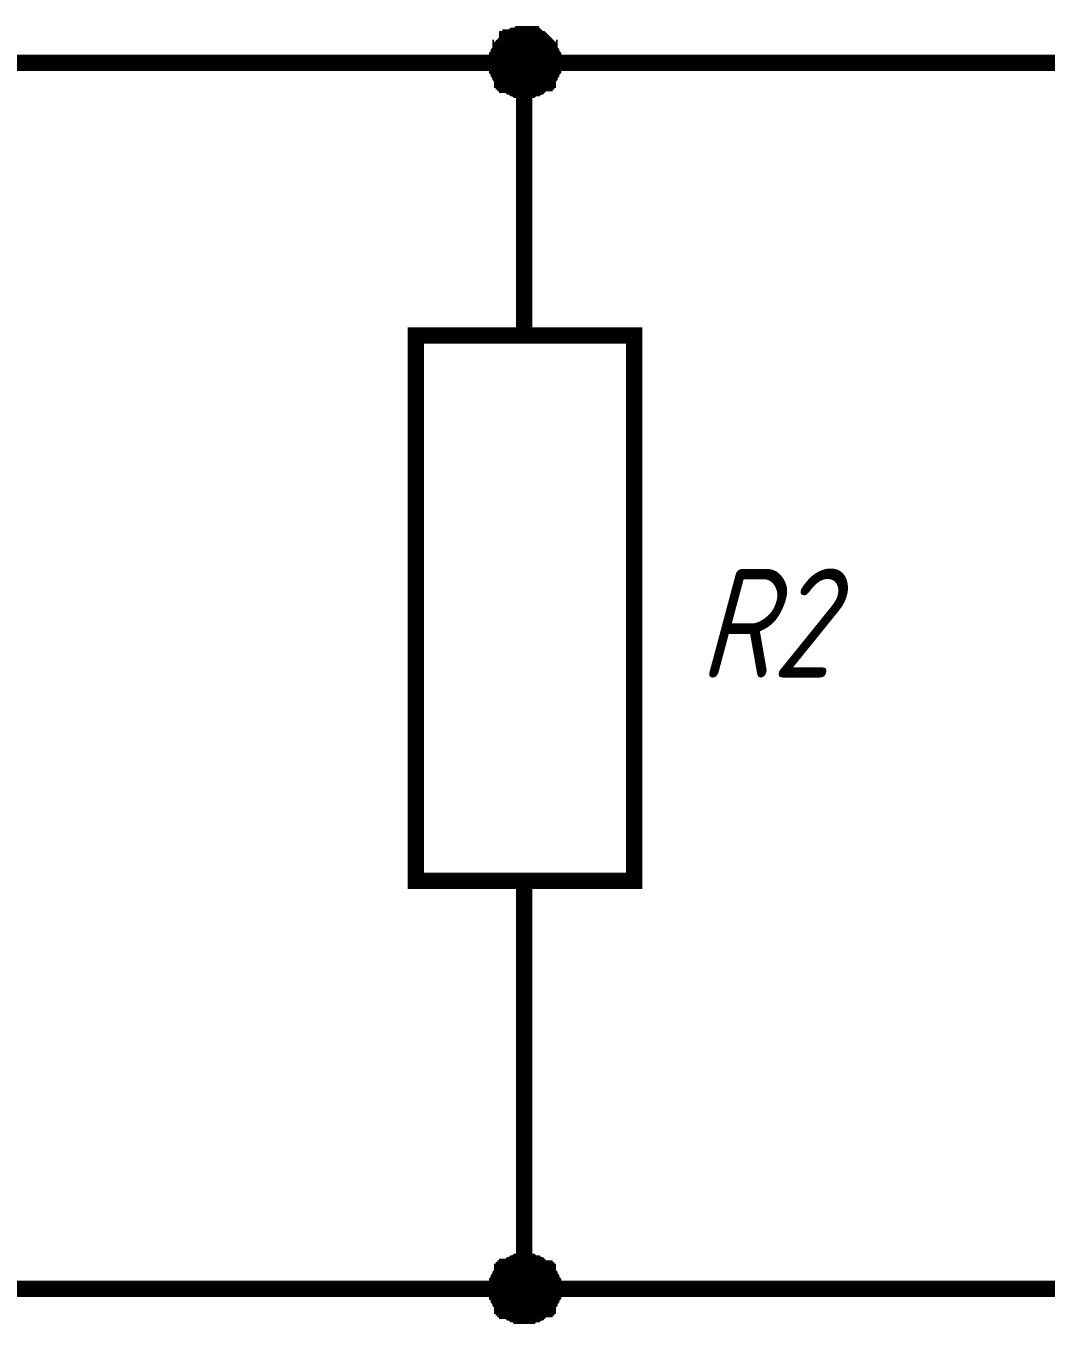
# Model space of a CAD drawing. Extents: x 260 to 1101, y 70 to 664.
# Drawn here: x 484.99 to 503.7, y 128.63 to 152.45 of the extents above; entities that cross this region are included whole.
import ezdxf

# ---------------------------------------------------------------- set-up
doc = ezdxf.new("R2010")
doc.units = 0
doc.header["$MEASUREMENT"] = 0
doc.layers.add('Sheet', color=255, linetype='CONTINUOUS')
doc.styles.add('GOST type A0', font='', dxfattribs={"oblique": 15, "height": 3.5})
doc.styles.get('GOST type A0').set_extended_font_data('GOST type A')

msp = doc.modelspace()

# ---------------------------------------------------------------- linework, layer by layer
at = {"layer": 'Sheet'}
for points, const_width in [([(493.63, 151.773), (493.63, 151.804), (493.63, 151.835), (493.63, 151.835), (493.63, 151.866), (493.63, 151.897), (493.661, 151.928), (493.661, 151.959), (493.661, 151.959), (493.692, 151.99), (493.692, 152.021), (493.692, 152.052), (493.723, 152.052), (493.723, 152.083), (493.754, 152.114), (493.754, 152.114), (493.785, 152.146), (493.785, 152.146), (493.816, 152.177), (493.816, 152.208), (493.847, 152.208), (493.878, 152.208), (493.878, 152.239), (493.91, 152.239), (493.941, 152.27), (493.941, 152.27), (493.972, 152.27), (494.003, 152.27), (494.034, 152.301), (494.065, 152.301), (494.065, 152.301), (494.096, 152.301), (494.127, 152.301)], 0.3), ([(493.63, 151.773), (493.63, 151.804), (493.63, 151.835), (493.63, 151.835), (493.63, 151.866), (493.63, 151.897), (493.661, 151.928), (493.661, 151.959), (493.661, 151.959), (493.692, 151.99), (493.692, 152.021), (493.692, 152.052), (493.723, 152.052), (493.723, 152.083), (493.754, 152.114), (493.754, 152.114), (493.785, 152.146), (493.785, 152.146), (493.816, 152.177), (493.816, 152.208), (493.847, 152.208), (493.878, 152.208), (493.878, 152.239), (493.91, 152.239), (493.941, 152.27), (493.941, 152.27), (493.972, 152.27), (494.003, 152.27), (494.034, 152.301), (494.065, 152.301), (494.065, 152.301), (494.096, 152.301), (494.127, 152.301)], 0.3), ([(493.63, 151.773), (493.63, 151.804), (493.63, 151.835), (493.63, 151.835), (493.63, 151.866), (493.63, 151.897), (493.661, 151.928), (493.661, 151.959), (493.661, 151.959), (493.692, 151.99), (493.692, 152.021), (493.692, 152.052), (493.723, 152.052), (493.723, 152.083), (493.754, 152.114), (493.754, 152.114), (493.785, 152.146), (493.785, 152.146), (493.816, 152.177), (493.816, 152.208), (493.847, 152.208), (493.878, 152.208), (493.878, 152.239), (493.91, 152.239), (493.941, 152.27), (493.941, 152.27), (493.972, 152.27), (494.003, 152.27), (494.034, 152.301), (494.065, 152.301), (494.065, 152.301), (494.096, 152.301), (494.127, 152.301)], 0.3), ([(493.63, 151.773), (493.63, 151.804), (493.63, 151.835), (493.63, 151.835), (493.63, 151.866), (493.63, 151.897), (493.661, 151.928), (493.661, 151.959), (493.661, 151.959), (493.692, 151.99), (493.692, 152.021), (493.692, 152.052), (493.723, 152.052), (493.723, 152.083), (493.754, 152.114), (493.754, 152.114), (493.785, 152.146), (493.785, 152.146), (493.816, 152.177), (493.816, 152.208), (493.847, 152.208), (493.878, 152.208), (493.878, 152.239), (493.91, 152.239), (493.941, 152.27), (493.941, 152.27), (493.972, 152.27), (494.003, 152.27), (494.034, 152.301), (494.065, 152.301), (494.065, 152.301), (494.096, 152.301), (494.127, 152.301)], 0.3), ([(494.127, 152.301), (494.127, 152.301)], 0.3), ([(494.127, 152.301), (494.158, 152.301), (494.189, 152.301), (494.22, 152.301), (494.251, 152.301), (494.251, 152.27), (494.282, 152.27), (494.313, 152.27), (494.344, 152.27), (494.375, 152.239), (494.375, 152.239), (494.406, 152.208), (494.437, 152.208), (494.437, 152.208), (494.469, 152.177), (494.5, 152.146), (494.5, 152.146), (494.531, 152.114), (494.531, 152.114), (494.562, 152.083), (494.562, 152.052), (494.593, 152.052), (494.593, 152.021), (494.593, 151.99), (494.624, 151.959), (494.624, 151.959), (494.624, 151.928), (494.655, 151.897), (494.655, 151.866), (494.655, 151.835), (494.655, 151.835), (494.655, 151.804), (494.655, 151.773)], 0.3), ([(494.127, 152.301), (494.127, 152.301)], 0.3), ([(494.127, 152.301), (494.158, 152.301), (494.189, 152.301), (494.22, 152.301), (494.251, 152.301), (494.251, 152.27), (494.282, 152.27), (494.313, 152.27), (494.344, 152.27), (494.375, 152.239), (494.375, 152.239), (494.406, 152.208), (494.437, 152.208), (494.437, 152.208), (494.469, 152.177), (494.5, 152.146), (494.5, 152.146), (494.531, 152.114), (494.531, 152.114), (494.562, 152.083), (494.562, 152.052), (494.593, 152.052), (494.593, 152.021), (494.593, 151.99), (494.624, 151.959), (494.624, 151.959), (494.624, 151.928), (494.655, 151.897), (494.655, 151.866), (494.655, 151.835), (494.655, 151.835), (494.655, 151.804), (494.655, 151.773)], 0.3), ([(494.127, 152.301), (494.127, 152.301)], 0.3), ([(494.127, 152.301), (494.158, 152.301), (494.189, 152.301), (494.22, 152.301), (494.251, 152.301), (494.251, 152.27), (494.282, 152.27), (494.313, 152.27), (494.344, 152.27), (494.375, 152.239), (494.375, 152.239), (494.406, 152.208), (494.437, 152.208), (494.437, 152.208), (494.469, 152.177), (494.5, 152.146), (494.5, 152.146), (494.531, 152.114), (494.531, 152.114), (494.562, 152.083), (494.562, 152.052), (494.593, 152.052), (494.593, 152.021), (494.593, 151.99), (494.624, 151.959), (494.624, 151.959), (494.624, 151.928), (494.655, 151.897), (494.655, 151.866), (494.655, 151.835), (494.655, 151.835), (494.655, 151.804), (494.655, 151.773)], 0.3), ([(494.127, 152.301), (494.127, 152.301)], 0.3), ([(494.127, 152.301), (494.158, 152.301), (494.189, 152.301), (494.22, 152.301), (494.251, 152.301), (494.251, 152.27), (494.282, 152.27), (494.313, 152.27), (494.344, 152.27), (494.375, 152.239), (494.375, 152.239), (494.406, 152.208), (494.437, 152.208), (494.437, 152.208), (494.469, 152.177), (494.5, 152.146), (494.5, 152.146), (494.531, 152.114), (494.531, 152.114), (494.562, 152.083), (494.562, 152.052), (494.593, 152.052), (494.593, 152.021), (494.593, 151.99), (494.624, 151.959), (494.624, 151.959), (494.624, 151.928), (494.655, 151.897), (494.655, 151.866), (494.655, 151.835), (494.655, 151.835), (494.655, 151.804), (494.655, 151.773)], 0.3), ([(493.63, 151.773), (493.63, 151.804), (493.63, 151.835), (493.63, 151.835), (493.63, 151.866), (493.63, 151.897), (493.661, 151.928), (493.661, 151.959), (493.661, 151.959), (493.692, 151.99), (493.692, 152.021), (493.692, 152.052), (493.723, 152.052), (493.723, 152.083), (493.754, 152.114), (493.754, 152.114), (493.785, 152.146), (493.785, 152.146), (493.816, 152.177), (493.816, 152.208), (493.847, 152.208), (493.878, 152.208), (493.878, 152.239), (493.91, 152.239), (493.941, 152.27), (493.941, 152.27), (493.972, 152.27), (494.003, 152.27), (494.034, 152.301), (494.065, 152.301), (494.065, 152.301), (494.096, 152.301), (494.127, 152.301)], 0.0991), ([(493.63, 151.773), (493.63, 151.804), (493.63, 151.835), (493.63, 151.835), (493.63, 151.866), (493.63, 151.897), (493.661, 151.928), (493.661, 151.959), (493.661, 151.959), (493.692, 151.99), (493.692, 152.021), (493.692, 152.052), (493.723, 152.052), (493.723, 152.083), (493.754, 152.114), (493.754, 152.114), (493.785, 152.146), (493.785, 152.146), (493.816, 152.177), (493.816, 152.208), (493.847, 152.208), (493.878, 152.208), (493.878, 152.239), (493.91, 152.239), (493.941, 152.27), (493.941, 152.27), (493.972, 152.27), (494.003, 152.27), (494.034, 152.301), (494.065, 152.301), (494.065, 152.301), (494.096, 152.301), (494.127, 152.301)], 0.0991), ([(493.63, 151.773), (493.63, 151.804), (493.63, 151.835), (493.63, 151.835), (493.63, 151.866), (493.63, 151.897), (493.661, 151.928), (493.661, 151.959), (493.661, 151.959), (493.692, 151.99), (493.692, 152.021), (493.692, 152.052), (493.723, 152.052), (493.723, 152.083), (493.754, 152.114), (493.754, 152.114), (493.785, 152.146), (493.785, 152.146), (493.816, 152.177), (493.816, 152.208), (493.847, 152.208), (493.878, 152.208), (493.878, 152.239), (493.91, 152.239), (493.941, 152.27), (493.941, 152.27), (493.972, 152.27), (494.003, 152.27), (494.034, 152.301), (494.065, 152.301), (494.065, 152.301), (494.096, 152.301), (494.127, 152.301)], 0.0991), ([(493.63, 151.773), (493.63, 151.804), (493.63, 151.835), (493.63, 151.835), (493.63, 151.866), (493.63, 151.897), (493.661, 151.928), (493.661, 151.959), (493.661, 151.959), (493.692, 151.99), (493.692, 152.021), (493.692, 152.052), (493.723, 152.052), (493.723, 152.083), (493.754, 152.114), (493.754, 152.114), (493.785, 152.146), (493.785, 152.146), (493.816, 152.177), (493.816, 152.208), (493.847, 152.208), (493.878, 152.208), (493.878, 152.239), (493.91, 152.239), (493.941, 152.27), (493.941, 152.27), (493.972, 152.27), (494.003, 152.27), (494.034, 152.301), (494.065, 152.301), (494.065, 152.301), (494.096, 152.301), (494.127, 152.301)], 0.0991), ([(494.127, 152.301), (494.127, 152.301)], 0.0991), ([(494.127, 152.301), (494.158, 152.301), (494.189, 152.301), (494.22, 152.301), (494.251, 152.301), (494.251, 152.27), (494.282, 152.27), (494.313, 152.27), (494.344, 152.27), (494.375, 152.239), (494.375, 152.239), (494.406, 152.208), (494.437, 152.208), (494.437, 152.208), (494.469, 152.177), (494.5, 152.146), (494.5, 152.146), (494.531, 152.114), (494.531, 152.114), (494.562, 152.083), (494.562, 152.052), (494.593, 152.052), (494.593, 152.021), (494.593, 151.99), (494.624, 151.959), (494.624, 151.959), (494.624, 151.928), (494.655, 151.897), (494.655, 151.866), (494.655, 151.835), (494.655, 151.835), (494.655, 151.804), (494.655, 151.773)], 0.0991), ([(494.127, 152.301), (494.127, 152.301)], 0.0991), ([(494.127, 152.301), (494.158, 152.301), (494.189, 152.301), (494.22, 152.301), (494.251, 152.301), (494.251, 152.27), (494.282, 152.27), (494.313, 152.27), (494.344, 152.27), (494.375, 152.239), (494.375, 152.239), (494.406, 152.208), (494.437, 152.208), (494.437, 152.208), (494.469, 152.177), (494.5, 152.146), (494.5, 152.146), (494.531, 152.114), (494.531, 152.114), (494.562, 152.083), (494.562, 152.052), (494.593, 152.052), (494.593, 152.021), (494.593, 151.99), (494.624, 151.959), (494.624, 151.959), (494.624, 151.928), (494.655, 151.897), (494.655, 151.866), (494.655, 151.835), (494.655, 151.835), (494.655, 151.804), (494.655, 151.773)], 0.0991), ([(494.127, 152.301), (494.127, 152.301)], 0.0991), ([(494.127, 152.301), (494.158, 152.301), (494.189, 152.301), (494.22, 152.301), (494.251, 152.301), (494.251, 152.27), (494.282, 152.27), (494.313, 152.27), (494.344, 152.27), (494.375, 152.239), (494.375, 152.239), (494.406, 152.208), (494.437, 152.208), (494.437, 152.208), (494.469, 152.177), (494.5, 152.146), (494.5, 152.146), (494.531, 152.114), (494.531, 152.114), (494.562, 152.083), (494.562, 152.052), (494.593, 152.052), (494.593, 152.021), (494.593, 151.99), (494.624, 151.959), (494.624, 151.959), (494.624, 151.928), (494.655, 151.897), (494.655, 151.866), (494.655, 151.835), (494.655, 151.835), (494.655, 151.804), (494.655, 151.773)], 0.0991), ([(494.127, 152.301), (494.127, 152.301)], 0.0991), ([(494.127, 152.301), (494.158, 152.301), (494.189, 152.301), (494.22, 152.301), (494.251, 152.301), (494.251, 152.27), (494.282, 152.27), (494.313, 152.27), (494.344, 152.27), (494.375, 152.239), (494.375, 152.239), (494.406, 152.208), (494.437, 152.208), (494.437, 152.208), (494.469, 152.177), (494.5, 152.146), (494.5, 152.146), (494.531, 152.114), (494.531, 152.114), (494.562, 152.083), (494.562, 152.052), (494.593, 152.052), (494.593, 152.021), (494.593, 151.99), (494.624, 151.959), (494.624, 151.959), (494.624, 151.928), (494.655, 151.897), (494.655, 151.866), (494.655, 151.835), (494.655, 151.835), (494.655, 151.804), (494.655, 151.773)], 0.0991), ([(469.158, 151.773), (494.127, 151.773), (494.127, 149.287)], 0.3), ([(494.127, 151.276), (494.096, 151.276), (494.065, 151.276), (494.065, 151.276), (494.034, 151.276), (494.003, 151.276), (493.972, 151.307), (493.941, 151.307), (493.941, 151.307), (493.91, 151.338), (493.878, 151.338), (493.878, 151.338), (493.847, 151.369), (493.816, 151.369), (493.816, 151.4), (493.785, 151.4), (493.785, 151.431), (493.754, 151.431), (493.754, 151.462), (493.723, 151.462), (493.723, 151.493), (493.692, 151.524), (493.692, 151.524), (493.692, 151.555), (493.661, 151.586), (493.661, 151.586), (493.661, 151.617), (493.63, 151.648), (493.63, 151.68), (493.63, 151.711), (493.63, 151.711), (493.63, 151.742), (493.63, 151.773)], 0.3), ([(493.63, 151.773), (493.63, 151.773)], 0.3), ([(494.127, 151.276), (494.096, 151.276), (494.065, 151.276), (494.065, 151.276), (494.034, 151.276), (494.003, 151.276), (493.972, 151.307), (493.941, 151.307), (493.941, 151.307), (493.91, 151.338), (493.878, 151.338), (493.878, 151.338), (493.847, 151.369), (493.816, 151.369), (493.816, 151.4), (493.785, 151.4), (493.785, 151.431), (493.754, 151.431), (493.754, 151.462), (493.723, 151.462), (493.723, 151.493), (493.692, 151.524), (493.692, 151.524), (493.692, 151.555), (493.661, 151.586), (493.661, 151.586), (493.661, 151.617), (493.63, 151.648), (493.63, 151.68), (493.63, 151.711), (493.63, 151.711), (493.63, 151.742), (493.63, 151.773)], 0.3), ([(493.63, 151.773), (493.63, 151.773)], 0.3), ([(494.127, 151.276), (494.096, 151.276), (494.065, 151.276), (494.065, 151.276), (494.034, 151.276), (494.003, 151.276), (493.972, 151.307), (493.941, 151.307), (493.941, 151.307), (493.91, 151.338), (493.878, 151.338), (493.878, 151.338), (493.847, 151.369), (493.816, 151.369), (493.816, 151.4), (493.785, 151.4), (493.785, 151.431), (493.754, 151.431), (493.754, 151.462), (493.723, 151.462), (493.723, 151.493), (493.692, 151.524), (493.692, 151.524), (493.692, 151.555), (493.661, 151.586), (493.661, 151.586), (493.661, 151.617), (493.63, 151.648), (493.63, 151.68), (493.63, 151.711), (493.63, 151.711), (493.63, 151.742), (493.63, 151.773)], 0.3), ([(493.63, 151.773), (493.63, 151.773)], 0.3), ([(494.127, 151.276), (494.096, 151.276), (494.065, 151.276), (494.065, 151.276), (494.034, 151.276), (494.003, 151.276), (493.972, 151.307), (493.941, 151.307), (493.941, 151.307), (493.91, 151.338), (493.878, 151.338), (493.878, 151.338), (493.847, 151.369), (493.816, 151.369), (493.816, 151.4), (493.785, 151.4), (493.785, 151.431), (493.754, 151.431), (493.754, 151.462), (493.723, 151.462), (493.723, 151.493), (493.692, 151.524), (493.692, 151.524), (493.692, 151.555), (493.661, 151.586), (493.661, 151.586), (493.661, 151.617), (493.63, 151.648), (493.63, 151.68), (493.63, 151.711), (493.63, 151.711), (493.63, 151.742), (493.63, 151.773)], 0.3), ([(493.63, 151.773), (493.63, 151.773)], 0.3), ([(494.127, 151.276), (494.096, 151.276), (494.065, 151.276), (494.065, 151.276), (494.034, 151.276), (494.003, 151.276), (493.972, 151.307), (493.941, 151.307), (493.941, 151.307), (493.91, 151.338), (493.878, 151.338), (493.878, 151.338), (493.847, 151.369), (493.816, 151.369), (493.816, 151.4), (493.785, 151.4), (493.785, 151.431), (493.754, 151.431), (493.754, 151.462), (493.723, 151.462), (493.723, 151.493), (493.692, 151.524), (493.692, 151.524), (493.692, 151.555), (493.661, 151.586), (493.661, 151.586), (493.661, 151.617), (493.63, 151.648), (493.63, 151.68), (493.63, 151.711), (493.63, 151.711), (493.63, 151.742), (493.63, 151.773)], 0.0991), ([(493.63, 151.773), (493.63, 151.773)], 0.0991), ([(494.127, 151.276), (494.096, 151.276), (494.065, 151.276), (494.065, 151.276), (494.034, 151.276), (494.003, 151.276), (493.972, 151.307), (493.941, 151.307), (493.941, 151.307), (493.91, 151.338), (493.878, 151.338), (493.878, 151.338), (493.847, 151.369), (493.816, 151.369), (493.816, 151.4), (493.785, 151.4), (493.785, 151.431), (493.754, 151.431), (493.754, 151.462), (493.723, 151.462), (493.723, 151.493), (493.692, 151.524), (493.692, 151.524), (493.692, 151.555), (493.661, 151.586), (493.661, 151.586), (493.661, 151.617), (493.63, 151.648), (493.63, 151.68), (493.63, 151.711), (493.63, 151.711), (493.63, 151.742), (493.63, 151.773)], 0.0991), ([(493.63, 151.773), (493.63, 151.773)], 0.0991), ([(494.127, 151.276), (494.096, 151.276), (494.065, 151.276), (494.065, 151.276), (494.034, 151.276), (494.003, 151.276), (493.972, 151.307), (493.941, 151.307), (493.941, 151.307), (493.91, 151.338), (493.878, 151.338), (493.878, 151.338), (493.847, 151.369), (493.816, 151.369), (493.816, 151.4), (493.785, 151.4), (493.785, 151.431), (493.754, 151.431), (493.754, 151.462), (493.723, 151.462), (493.723, 151.493), (493.692, 151.524), (493.692, 151.524), (493.692, 151.555), (493.661, 151.586), (493.661, 151.586), (493.661, 151.617), (493.63, 151.648), (493.63, 151.68), (493.63, 151.711), (493.63, 151.711), (493.63, 151.742), (493.63, 151.773)], 0.0991), ([(493.63, 151.773), (493.63, 151.773)], 0.0991), ([(494.127, 151.276), (494.096, 151.276), (494.065, 151.276), (494.065, 151.276), (494.034, 151.276), (494.003, 151.276), (493.972, 151.307), (493.941, 151.307), (493.941, 151.307), (493.91, 151.338), (493.878, 151.338), (493.878, 151.338), (493.847, 151.369), (493.816, 151.369), (493.816, 151.4), (493.785, 151.4), (493.785, 151.431), (493.754, 151.431), (493.754, 151.462), (493.723, 151.462), (493.723, 151.493), (493.692, 151.524), (493.692, 151.524), (493.692, 151.555), (493.661, 151.586), (493.661, 151.586), (493.661, 151.617), (493.63, 151.648), (493.63, 151.68), (493.63, 151.711), (493.63, 151.711), (493.63, 151.742), (493.63, 151.773)], 0.0991), ([(493.63, 151.773), (493.63, 151.773)], 0.0991), ([(494.655, 151.773), (494.655, 151.742), (494.655, 151.711), (494.655, 151.711), (494.655, 151.68), (494.655, 151.648), (494.624, 151.617), (494.624, 151.586), (494.624, 151.586), (494.593, 151.555), (494.593, 151.524), (494.593, 151.524), (494.562, 151.493), (494.562, 151.462), (494.531, 151.462), (494.531, 151.431), (494.5, 151.431), (494.5, 151.4), (494.469, 151.4), (494.437, 151.369), (494.437, 151.369), (494.406, 151.338), (494.375, 151.338), (494.375, 151.338), (494.344, 151.307), (494.313, 151.307), (494.282, 151.307), (494.251, 151.276), (494.251, 151.276), (494.22, 151.276), (494.189, 151.276), (494.158, 151.276), (494.127, 151.276)], 0.3), ([(494.127, 151.773), (509.127, 151.773), (509.127, 144.286)], 0.3), ([(494.655, 151.773), (494.655, 151.742), (494.655, 151.711), (494.655, 151.711), (494.655, 151.68), (494.655, 151.648), (494.624, 151.617), (494.624, 151.586), (494.624, 151.586), (494.593, 151.555), (494.593, 151.524), (494.593, 151.524), (494.562, 151.493), (494.562, 151.462), (494.531, 151.462), (494.531, 151.431), (494.5, 151.431), (494.5, 151.4), (494.469, 151.4), (494.437, 151.369), (494.437, 151.369), (494.406, 151.338), (494.375, 151.338), (494.375, 151.338), (494.344, 151.307), (494.313, 151.307), (494.282, 151.307), (494.251, 151.276), (494.251, 151.276), (494.22, 151.276), (494.189, 151.276), (494.158, 151.276), (494.127, 151.276)], 0.3), ([(494.655, 151.773), (494.655, 151.742), (494.655, 151.711), (494.655, 151.711), (494.655, 151.68), (494.655, 151.648), (494.624, 151.617), (494.624, 151.586), (494.624, 151.586), (494.593, 151.555), (494.593, 151.524), (494.593, 151.524), (494.562, 151.493), (494.562, 151.462), (494.531, 151.462), (494.531, 151.431), (494.5, 151.431), (494.5, 151.4), (494.469, 151.4), (494.437, 151.369), (494.437, 151.369), (494.406, 151.338), (494.375, 151.338), (494.375, 151.338), (494.344, 151.307), (494.313, 151.307), (494.282, 151.307), (494.251, 151.276), (494.251, 151.276), (494.22, 151.276), (494.189, 151.276), (494.158, 151.276), (494.127, 151.276)], 0.3), ([(494.655, 151.773), (494.655, 151.742), (494.655, 151.711), (494.655, 151.711), (494.655, 151.68), (494.655, 151.648), (494.624, 151.617), (494.624, 151.586), (494.624, 151.586), (494.593, 151.555), (494.593, 151.524), (494.593, 151.524), (494.562, 151.493), (494.562, 151.462), (494.531, 151.462), (494.531, 151.431), (494.5, 151.431), (494.5, 151.4), (494.469, 151.4), (494.437, 151.369), (494.437, 151.369), (494.406, 151.338), (494.375, 151.338), (494.375, 151.338), (494.344, 151.307), (494.313, 151.307), (494.282, 151.307), (494.251, 151.276), (494.251, 151.276), (494.22, 151.276), (494.189, 151.276), (494.158, 151.276), (494.127, 151.276)], 0.3), ([(494.655, 151.773), (494.655, 151.742), (494.655, 151.711), (494.655, 151.711), (494.655, 151.68), (494.655, 151.648), (494.624, 151.617), (494.624, 151.586), (494.624, 151.586), (494.593, 151.555), (494.593, 151.524), (494.593, 151.524), (494.562, 151.493), (494.562, 151.462), (494.531, 151.462), (494.531, 151.431), (494.5, 151.431), (494.5, 151.4), (494.469, 151.4), (494.437, 151.369), (494.437, 151.369), (494.406, 151.338), (494.375, 151.338), (494.375, 151.338), (494.344, 151.307), (494.313, 151.307), (494.282, 151.307), (494.251, 151.276), (494.251, 151.276), (494.22, 151.276), (494.189, 151.276), (494.158, 151.276), (494.127, 151.276)], 0.0991), ([(494.655, 151.773), (494.655, 151.742), (494.655, 151.711), (494.655, 151.711), (494.655, 151.68), (494.655, 151.648), (494.624, 151.617), (494.624, 151.586), (494.624, 151.586), (494.593, 151.555), (494.593, 151.524), (494.593, 151.524), (494.562, 151.493), (494.562, 151.462), (494.531, 151.462), (494.531, 151.431), (494.5, 151.431), (494.5, 151.4), (494.469, 151.4), (494.437, 151.369), (494.437, 151.369), (494.406, 151.338), (494.375, 151.338), (494.375, 151.338), (494.344, 151.307), (494.313, 151.307), (494.282, 151.307), (494.251, 151.276), (494.251, 151.276), (494.22, 151.276), (494.189, 151.276), (494.158, 151.276), (494.127, 151.276)], 0.0991), ([(494.655, 151.773), (494.655, 151.742), (494.655, 151.711), (494.655, 151.711), (494.655, 151.68), (494.655, 151.648), (494.624, 151.617), (494.624, 151.586), (494.624, 151.586), (494.593, 151.555), (494.593, 151.524), (494.593, 151.524), (494.562, 151.493), (494.562, 151.462), (494.531, 151.462), (494.531, 151.431), (494.5, 151.431), (494.5, 151.4), (494.469, 151.4), (494.437, 151.369), (494.437, 151.369), (494.406, 151.338), (494.375, 151.338), (494.375, 151.338), (494.344, 151.307), (494.313, 151.307), (494.282, 151.307), (494.251, 151.276), (494.251, 151.276), (494.22, 151.276), (494.189, 151.276), (494.158, 151.276), (494.127, 151.276)], 0.0991), ([(494.655, 151.773), (494.655, 151.742), (494.655, 151.711), (494.655, 151.711), (494.655, 151.68), (494.655, 151.648), (494.624, 151.617), (494.624, 151.586), (494.624, 151.586), (494.593, 151.555), (494.593, 151.524), (494.593, 151.524), (494.562, 151.493), (494.562, 151.462), (494.531, 151.462), (494.531, 151.431), (494.5, 151.431), (494.5, 151.4), (494.469, 151.4), (494.437, 151.369), (494.437, 151.369), (494.406, 151.338), (494.375, 151.338), (494.375, 151.338), (494.344, 151.307), (494.313, 151.307), (494.282, 151.307), (494.251, 151.276), (494.251, 151.276), (494.22, 151.276), (494.189, 151.276), (494.158, 151.276), (494.127, 151.276)], 0.0991), ([(494.655, 151.773), (494.655, 151.773), (494.655, 151.773), (494.655, 151.773), (494.655, 151.773), (494.655, 151.773), (494.655, 151.773), (494.655, 151.773), (494.655, 151.773), (494.655, 151.773), (494.655, 151.773), (494.655, 151.773), (494.655, 151.773), (494.655, 151.773), (494.655, 151.773), (494.655, 151.773), (494.655, 151.773), (494.655, 151.773), (494.655, 151.773), (494.655, 151.773), (494.655, 151.773), (494.655, 151.773), (494.655, 151.773), (494.655, 151.773), (494.655, 151.773), (494.655, 151.773), (494.655, 151.773), (494.655, 151.773), (494.655, 151.773), (494.655, 151.773), (494.655, 151.773), (494.655, 151.773), (494.655, 151.773)], 0.3), ([(494.655, 151.773), (494.655, 151.773)], 0.3), ([(494.655, 151.773), (494.655, 151.773), (494.655, 151.773), (494.655, 151.773), (494.655, 151.773), (494.655, 151.773), (494.655, 151.773), (494.655, 151.773), (494.655, 151.773), (494.655, 151.773), (494.655, 151.773), (494.655, 151.773), (494.655, 151.773), (494.655, 151.773), (494.655, 151.773), (494.655, 151.773), (494.655, 151.773), (494.655, 151.773), (494.655, 151.773), (494.655, 151.773), (494.655, 151.773), (494.655, 151.773), (494.655, 151.773), (494.655, 151.773), (494.655, 151.773), (494.655, 151.773), (494.655, 151.773), (494.655, 151.773), (494.655, 151.773), (494.655, 151.773), (494.655, 151.773), (494.655, 151.773), (494.655, 151.773)], 0.3), ([(494.655, 151.773), (494.655, 151.773)], 0.3), ([(494.655, 151.773), (494.655, 151.773), (494.655, 151.773), (494.655, 151.773), (494.655, 151.773), (494.655, 151.773), (494.655, 151.773), (494.655, 151.773), (494.655, 151.773), (494.655, 151.773), (494.655, 151.773), (494.655, 151.773), (494.655, 151.773), (494.655, 151.773), (494.655, 151.773), (494.655, 151.773), (494.655, 151.773), (494.655, 151.773), (494.655, 151.773), (494.655, 151.773), (494.655, 151.773), (494.655, 151.773), (494.655, 151.773), (494.655, 151.773), (494.655, 151.773), (494.655, 151.773), (494.655, 151.773), (494.655, 151.773), (494.655, 151.773), (494.655, 151.773), (494.655, 151.773), (494.655, 151.773), (494.655, 151.773)], 0.3), ([(494.655, 151.773), (494.655, 151.773)], 0.3), ([(494.655, 151.773), (494.655, 151.773), (494.655, 151.773), (494.655, 151.773), (494.655, 151.773), (494.655, 151.773), (494.655, 151.773), (494.655, 151.773), (494.655, 151.773), (494.655, 151.773), (494.655, 151.773), (494.655, 151.773), (494.655, 151.773), (494.655, 151.773), (494.655, 151.773), (494.655, 151.773), (494.655, 151.773), (494.655, 151.773), (494.655, 151.773), (494.655, 151.773), (494.655, 151.773), (494.655, 151.773), (494.655, 151.773), (494.655, 151.773), (494.655, 151.773), (494.655, 151.773), (494.655, 151.773), (494.655, 151.773), (494.655, 151.773), (494.655, 151.773), (494.655, 151.773), (494.655, 151.773), (494.655, 151.773)], 0.3), ([(494.655, 151.773), (494.655, 151.773)], 0.3), ([(494.655, 151.773), (494.655, 151.773), (494.655, 151.773), (494.655, 151.773), (494.655, 151.773), (494.655, 151.773), (494.655, 151.773), (494.655, 151.773), (494.655, 151.773), (494.655, 151.773), (494.655, 151.773), (494.655, 151.773), (494.655, 151.773), (494.655, 151.773), (494.655, 151.773), (494.655, 151.773), (494.655, 151.773), (494.655, 151.773), (494.655, 151.773), (494.655, 151.773), (494.655, 151.773), (494.655, 151.773), (494.655, 151.773), (494.655, 151.773), (494.655, 151.773), (494.655, 151.773), (494.655, 151.773), (494.655, 151.773), (494.655, 151.773), (494.655, 151.773), (494.655, 151.773), (494.655, 151.773), (494.655, 151.773)], 0.0991), ([(494.655, 151.773), (494.655, 151.773)], 0.0991), ([(494.655, 151.773), (494.655, 151.773), (494.655, 151.773), (494.655, 151.773), (494.655, 151.773), (494.655, 151.773), (494.655, 151.773), (494.655, 151.773), (494.655, 151.773), (494.655, 151.773), (494.655, 151.773), (494.655, 151.773), (494.655, 151.773), (494.655, 151.773), (494.655, 151.773), (494.655, 151.773), (494.655, 151.773), (494.655, 151.773), (494.655, 151.773), (494.655, 151.773), (494.655, 151.773), (494.655, 151.773), (494.655, 151.773), (494.655, 151.773), (494.655, 151.773), (494.655, 151.773), (494.655, 151.773), (494.655, 151.773), (494.655, 151.773), (494.655, 151.773), (494.655, 151.773), (494.655, 151.773), (494.655, 151.773)], 0.0991), ([(494.655, 151.773), (494.655, 151.773)], 0.0991), ([(494.655, 151.773), (494.655, 151.773), (494.655, 151.773), (494.655, 151.773), (494.655, 151.773), (494.655, 151.773), (494.655, 151.773), (494.655, 151.773), (494.655, 151.773), (494.655, 151.773), (494.655, 151.773), (494.655, 151.773), (494.655, 151.773), (494.655, 151.773), (494.655, 151.773), (494.655, 151.773), (494.655, 151.773), (494.655, 151.773), (494.655, 151.773), (494.655, 151.773), (494.655, 151.773), (494.655, 151.773), (494.655, 151.773), (494.655, 151.773), (494.655, 151.773), (494.655, 151.773), (494.655, 151.773), (494.655, 151.773), (494.655, 151.773), (494.655, 151.773), (494.655, 151.773), (494.655, 151.773), (494.655, 151.773)], 0.0991), ([(494.655, 151.773), (494.655, 151.773)], 0.0991), ([(494.655, 151.773), (494.655, 151.773), (494.655, 151.773), (494.655, 151.773), (494.655, 151.773), (494.655, 151.773), (494.655, 151.773), (494.655, 151.773), (494.655, 151.773), (494.655, 151.773), (494.655, 151.773), (494.655, 151.773), (494.655, 151.773), (494.655, 151.773), (494.655, 151.773), (494.655, 151.773), (494.655, 151.773), (494.655, 151.773), (494.655, 151.773), (494.655, 151.773), (494.655, 151.773), (494.655, 151.773), (494.655, 151.773), (494.655, 151.773), (494.655, 151.773), (494.655, 151.773), (494.655, 151.773), (494.655, 151.773), (494.655, 151.773), (494.655, 151.773), (494.655, 151.773), (494.655, 151.773), (494.655, 151.773)], 0.0991), ([(494.655, 151.773), (494.655, 151.773)], 0.0991), ([(494.127, 146.771), (494.127, 149.287)], 0.3), ([(494.127, 136.767), (494.127, 134.282)], 0.3), ([(494.127, 129.28), (509.127, 129.28), (509.127, 136.767)], 0.3), ([(479.158, 129.28), (494.127, 129.28), (494.127, 134.282)], 0.3), ([(493.63, 129.28), (493.63, 129.311), (493.63, 129.342), (493.63, 129.342), (493.63, 129.373), (493.63, 129.405), (493.661, 129.436), (493.661, 129.467), (493.661, 129.467), (493.692, 129.498), (493.692, 129.529), (493.692, 129.529), (493.723, 129.56), (493.723, 129.591), (493.754, 129.591), (493.754, 129.622), (493.785, 129.622), (493.785, 129.653), (493.816, 129.653), (493.816, 129.684), (493.847, 129.684), (493.878, 129.715), (493.878, 129.715), (493.91, 129.715), (493.941, 129.746), (493.941, 129.746), (493.972, 129.746), (494.003, 129.777), (494.034, 129.777), (494.065, 129.777), (494.065, 129.777), (494.096, 129.777), (494.127, 129.777)], 0.3), ([(493.63, 129.28), (493.63, 129.311), (493.63, 129.342), (493.63, 129.342), (493.63, 129.373), (493.63, 129.405), (493.661, 129.436), (493.661, 129.467), (493.661, 129.467), (493.692, 129.498), (493.692, 129.529), (493.692, 129.529), (493.723, 129.56), (493.723, 129.591), (493.754, 129.591), (493.754, 129.622), (493.785, 129.622), (493.785, 129.653), (493.816, 129.653), (493.816, 129.684), (493.847, 129.684), (493.878, 129.715), (493.878, 129.715), (493.91, 129.715), (493.941, 129.746), (493.941, 129.746), (493.972, 129.746), (494.003, 129.777), (494.034, 129.777), (494.065, 129.777), (494.065, 129.777), (494.096, 129.777), (494.127, 129.777)], 0.3), ([(493.63, 129.28), (493.63, 129.311), (493.63, 129.342), (493.63, 129.342), (493.63, 129.373), (493.63, 129.405), (493.661, 129.436), (493.661, 129.467), (493.661, 129.467), (493.692, 129.498), (493.692, 129.529), (493.692, 129.529), (493.723, 129.56), (493.723, 129.591), (493.754, 129.591), (493.754, 129.622), (493.785, 129.622), (493.785, 129.653), (493.816, 129.653), (493.816, 129.684), (493.847, 129.684), (493.878, 129.715), (493.878, 129.715), (493.91, 129.715), (493.941, 129.746), (493.941, 129.746), (493.972, 129.746), (494.003, 129.777), (494.034, 129.777), (494.065, 129.777), (494.065, 129.777), (494.096, 129.777), (494.127, 129.777)], 0.3), ([(493.63, 129.28), (493.63, 129.311), (493.63, 129.342), (493.63, 129.342), (493.63, 129.373), (493.63, 129.405), (493.661, 129.436), (493.661, 129.467), (493.661, 129.467), (493.692, 129.498), (493.692, 129.529), (493.692, 129.529), (493.723, 129.56), (493.723, 129.591), (493.754, 129.591), (493.754, 129.622), (493.785, 129.622), (493.785, 129.653), (493.816, 129.653), (493.816, 129.684), (493.847, 129.684), (493.878, 129.715), (493.878, 129.715), (493.91, 129.715), (493.941, 129.746), (493.941, 129.746), (493.972, 129.746), (494.003, 129.777), (494.034, 129.777), (494.065, 129.777), (494.065, 129.777), (494.096, 129.777), (494.127, 129.777)], 0.3), ([(493.63, 129.28), (493.63, 129.311), (493.63, 129.342), (493.63, 129.342), (493.63, 129.373), (493.63, 129.405), (493.661, 129.436), (493.661, 129.467), (493.661, 129.467), (493.692, 129.498), (493.692, 129.529), (493.692, 129.529), (493.723, 129.56), (493.723, 129.591), (493.754, 129.591), (493.754, 129.622), (493.785, 129.622), (493.785, 129.653), (493.816, 129.653), (493.816, 129.684), (493.847, 129.684), (493.878, 129.715), (493.878, 129.715), (493.91, 129.715), (493.941, 129.746), (493.941, 129.746), (493.972, 129.746), (494.003, 129.777), (494.034, 129.777), (494.065, 129.777), (494.065, 129.777), (494.096, 129.777), (494.127, 129.777)], 0.0991), ([(493.63, 129.28), (493.63, 129.311), (493.63, 129.342), (493.63, 129.342), (493.63, 129.373), (493.63, 129.405), (493.661, 129.436), (493.661, 129.467), (493.661, 129.467), (493.692, 129.498), (493.692, 129.529), (493.692, 129.529), (493.723, 129.56), (493.723, 129.591), (493.754, 129.591), (493.754, 129.622), (493.785, 129.622), (493.785, 129.653), (493.816, 129.653), (493.816, 129.684), (493.847, 129.684), (493.878, 129.715), (493.878, 129.715), (493.91, 129.715), (493.941, 129.746), (493.941, 129.746), (493.972, 129.746), (494.003, 129.777), (494.034, 129.777), (494.065, 129.777), (494.065, 129.777), (494.096, 129.777), (494.127, 129.777)], 0.0991), ([(493.63, 129.28), (493.63, 129.311), (493.63, 129.342), (493.63, 129.342), (493.63, 129.373), (493.63, 129.405), (493.661, 129.436), (493.661, 129.467), (493.661, 129.467), (493.692, 129.498), (493.692, 129.529), (493.692, 129.529), (493.723, 129.56), (493.723, 129.591), (493.754, 129.591), (493.754, 129.622), (493.785, 129.622), (493.785, 129.653), (493.816, 129.653), (493.816, 129.684), (493.847, 129.684), (493.878, 129.715), (493.878, 129.715), (493.91, 129.715), (493.941, 129.746), (493.941, 129.746), (493.972, 129.746), (494.003, 129.777), (494.034, 129.777), (494.065, 129.777), (494.065, 129.777), (494.096, 129.777), (494.127, 129.777)], 0.0991), ([(493.63, 129.28), (493.63, 129.311), (493.63, 129.342), (493.63, 129.342), (493.63, 129.373), (493.63, 129.405), (493.661, 129.436), (493.661, 129.467), (493.661, 129.467), (493.692, 129.498), (493.692, 129.529), (493.692, 129.529), (493.723, 129.56), (493.723, 129.591), (493.754, 129.591), (493.754, 129.622), (493.785, 129.622), (493.785, 129.653), (493.816, 129.653), (493.816, 129.684), (493.847, 129.684), (493.878, 129.715), (493.878, 129.715), (493.91, 129.715), (493.941, 129.746), (493.941, 129.746), (493.972, 129.746), (494.003, 129.777), (494.034, 129.777), (494.065, 129.777), (494.065, 129.777), (494.096, 129.777), (494.127, 129.777)], 0.0991), ([(494.127, 129.777), (494.127, 129.777)], 0.3), ([(494.127, 129.777), (494.158, 129.777), (494.189, 129.777), (494.22, 129.777), (494.251, 129.777), (494.251, 129.777), (494.282, 129.746), (494.313, 129.746), (494.344, 129.746), (494.375, 129.715), (494.375, 129.715), (494.406, 129.715), (494.437, 129.684), (494.437, 129.684), (494.469, 129.653), (494.5, 129.653), (494.5, 129.622), (494.531, 129.622), (494.531, 129.591), (494.562, 129.591), (494.562, 129.56), (494.593, 129.529), (494.593, 129.529), (494.593, 129.498), (494.624, 129.467), (494.624, 129.467), (494.624, 129.436), (494.655, 129.405), (494.655, 129.373), (494.655, 129.342), (494.655, 129.342), (494.655, 129.311), (494.655, 129.28)], 0.3), ([(494.127, 129.777), (494.127, 129.777)], 0.3), ([(494.127, 129.777), (494.158, 129.777), (494.189, 129.777), (494.22, 129.777), (494.251, 129.777), (494.251, 129.777), (494.282, 129.746), (494.313, 129.746), (494.344, 129.746), (494.375, 129.715), (494.375, 129.715), (494.406, 129.715), (494.437, 129.684), (494.437, 129.684), (494.469, 129.653), (494.5, 129.653), (494.5, 129.622), (494.531, 129.622), (494.531, 129.591), (494.562, 129.591), (494.562, 129.56), (494.593, 129.529), (494.593, 129.529), (494.593, 129.498), (494.624, 129.467), (494.624, 129.467), (494.624, 129.436), (494.655, 129.405), (494.655, 129.373), (494.655, 129.342), (494.655, 129.342), (494.655, 129.311), (494.655, 129.28)], 0.3), ([(494.127, 129.777), (494.127, 129.777)], 0.3), ([(494.127, 129.777), (494.158, 129.777), (494.189, 129.777), (494.22, 129.777), (494.251, 129.777), (494.251, 129.777), (494.282, 129.746), (494.313, 129.746), (494.344, 129.746), (494.375, 129.715), (494.375, 129.715), (494.406, 129.715), (494.437, 129.684), (494.437, 129.684), (494.469, 129.653), (494.5, 129.653), (494.5, 129.622), (494.531, 129.622), (494.531, 129.591), (494.562, 129.591), (494.562, 129.56), (494.593, 129.529), (494.593, 129.529), (494.593, 129.498), (494.624, 129.467), (494.624, 129.467), (494.624, 129.436), (494.655, 129.405), (494.655, 129.373), (494.655, 129.342), (494.655, 129.342), (494.655, 129.311), (494.655, 129.28)], 0.3), ([(494.127, 129.777), (494.127, 129.777)], 0.3), ([(494.127, 129.777), (494.158, 129.777), (494.189, 129.777), (494.22, 129.777), (494.251, 129.777), (494.251, 129.777), (494.282, 129.746), (494.313, 129.746), (494.344, 129.746), (494.375, 129.715), (494.375, 129.715), (494.406, 129.715), (494.437, 129.684), (494.437, 129.684), (494.469, 129.653), (494.5, 129.653), (494.5, 129.622), (494.531, 129.622), (494.531, 129.591), (494.562, 129.591), (494.562, 129.56), (494.593, 129.529), (494.593, 129.529), (494.593, 129.498), (494.624, 129.467), (494.624, 129.467), (494.624, 129.436), (494.655, 129.405), (494.655, 129.373), (494.655, 129.342), (494.655, 129.342), (494.655, 129.311), (494.655, 129.28)], 0.3), ([(494.127, 129.777), (494.127, 129.777)], 0.0991), ([(494.127, 129.777), (494.158, 129.777), (494.189, 129.777), (494.22, 129.777), (494.251, 129.777), (494.251, 129.777), (494.282, 129.746), (494.313, 129.746), (494.344, 129.746), (494.375, 129.715), (494.375, 129.715), (494.406, 129.715), (494.437, 129.684), (494.437, 129.684), (494.469, 129.653), (494.5, 129.653), (494.5, 129.622), (494.531, 129.622), (494.531, 129.591), (494.562, 129.591), (494.562, 129.56), (494.593, 129.529), (494.593, 129.529), (494.593, 129.498), (494.624, 129.467), (494.624, 129.467), (494.624, 129.436), (494.655, 129.405), (494.655, 129.373), (494.655, 129.342), (494.655, 129.342), (494.655, 129.311), (494.655, 129.28)], 0.0991), ([(494.127, 129.777), (494.127, 129.777)], 0.0991), ([(494.127, 129.777), (494.158, 129.777), (494.189, 129.777), (494.22, 129.777), (494.251, 129.777), (494.251, 129.777), (494.282, 129.746), (494.313, 129.746), (494.344, 129.746), (494.375, 129.715), (494.375, 129.715), (494.406, 129.715), (494.437, 129.684), (494.437, 129.684), (494.469, 129.653), (494.5, 129.653), (494.5, 129.622), (494.531, 129.622), (494.531, 129.591), (494.562, 129.591), (494.562, 129.56), (494.593, 129.529), (494.593, 129.529), (494.593, 129.498), (494.624, 129.467), (494.624, 129.467), (494.624, 129.436), (494.655, 129.405), (494.655, 129.373), (494.655, 129.342), (494.655, 129.342), (494.655, 129.311), (494.655, 129.28)], 0.0991), ([(494.127, 129.777), (494.127, 129.777)], 0.0991), ([(494.127, 129.777), (494.158, 129.777), (494.189, 129.777), (494.22, 129.777), (494.251, 129.777), (494.251, 129.777), (494.282, 129.746), (494.313, 129.746), (494.344, 129.746), (494.375, 129.715), (494.375, 129.715), (494.406, 129.715), (494.437, 129.684), (494.437, 129.684), (494.469, 129.653), (494.5, 129.653), (494.5, 129.622), (494.531, 129.622), (494.531, 129.591), (494.562, 129.591), (494.562, 129.56), (494.593, 129.529), (494.593, 129.529), (494.593, 129.498), (494.624, 129.467), (494.624, 129.467), (494.624, 129.436), (494.655, 129.405), (494.655, 129.373), (494.655, 129.342), (494.655, 129.342), (494.655, 129.311), (494.655, 129.28)], 0.0991), ([(494.127, 129.777), (494.127, 129.777)], 0.0991), ([(494.127, 129.777), (494.158, 129.777), (494.189, 129.777), (494.22, 129.777), (494.251, 129.777), (494.251, 129.777), (494.282, 129.746), (494.313, 129.746), (494.344, 129.746), (494.375, 129.715), (494.375, 129.715), (494.406, 129.715), (494.437, 129.684), (494.437, 129.684), (494.469, 129.653), (494.5, 129.653), (494.5, 129.622), (494.531, 129.622), (494.531, 129.591), (494.562, 129.591), (494.562, 129.56), (494.593, 129.529), (494.593, 129.529), (494.593, 129.498), (494.624, 129.467), (494.624, 129.467), (494.624, 129.436), (494.655, 129.405), (494.655, 129.373), (494.655, 129.342), (494.655, 129.342), (494.655, 129.311), (494.655, 129.28)], 0.0991), ([(494.127, 128.783), (494.096, 128.783), (494.065, 128.783), (494.065, 128.783), (494.034, 128.783), (494.003, 128.783), (493.972, 128.814), (493.941, 128.814), (493.941, 128.814), (493.91, 128.845), (493.878, 128.845), (493.878, 128.845), (493.847, 128.876), (493.816, 128.876), (493.816, 128.907), (493.785, 128.907), (493.785, 128.939), (493.754, 128.939), (493.754, 128.97), (493.723, 128.97), (493.723, 129.001), (493.692, 129.032), (493.692, 129.032), (493.692, 129.063), (493.661, 129.094), (493.661, 129.094), (493.661, 129.125), (493.63, 129.156), (493.63, 129.187), (493.63, 129.218), (493.63, 129.218), (493.63, 129.249), (493.63, 129.28)], 0.3), ([(493.63, 129.28), (493.63, 129.28)], 0.3), ([(494.127, 128.783), (494.096, 128.783), (494.065, 128.783), (494.065, 128.783), (494.034, 128.783), (494.003, 128.783), (493.972, 128.814), (493.941, 128.814), (493.941, 128.814), (493.91, 128.845), (493.878, 128.845), (493.878, 128.845), (493.847, 128.876), (493.816, 128.876), (493.816, 128.907), (493.785, 128.907), (493.785, 128.939), (493.754, 128.939), (493.754, 128.97), (493.723, 128.97), (493.723, 129.001), (493.692, 129.032), (493.692, 129.032), (493.692, 129.063), (493.661, 129.094), (493.661, 129.094), (493.661, 129.125), (493.63, 129.156), (493.63, 129.187), (493.63, 129.218), (493.63, 129.218), (493.63, 129.249), (493.63, 129.28)], 0.3), ([(493.63, 129.28), (493.63, 129.28)], 0.3), ([(494.127, 128.783), (494.096, 128.783), (494.065, 128.783), (494.065, 128.783), (494.034, 128.783), (494.003, 128.783), (493.972, 128.814), (493.941, 128.814), (493.941, 128.814), (493.91, 128.845), (493.878, 128.845), (493.878, 128.845), (493.847, 128.876), (493.816, 128.876), (493.816, 128.907), (493.785, 128.907), (493.785, 128.939), (493.754, 128.939), (493.754, 128.97), (493.723, 128.97), (493.723, 129.001), (493.692, 129.032), (493.692, 129.032), (493.692, 129.063), (493.661, 129.094), (493.661, 129.094), (493.661, 129.125), (493.63, 129.156), (493.63, 129.187), (493.63, 129.218), (493.63, 129.218), (493.63, 129.249), (493.63, 129.28)], 0.3), ([(493.63, 129.28), (493.63, 129.28)], 0.3), ([(494.127, 128.783), (494.096, 128.783), (494.065, 128.783), (494.065, 128.783), (494.034, 128.783), (494.003, 128.783), (493.972, 128.814), (493.941, 128.814), (493.941, 128.814), (493.91, 128.845), (493.878, 128.845), (493.878, 128.845), (493.847, 128.876), (493.816, 128.876), (493.816, 128.907), (493.785, 128.907), (493.785, 128.939), (493.754, 128.939), (493.754, 128.97), (493.723, 128.97), (493.723, 129.001), (493.692, 129.032), (493.692, 129.032), (493.692, 129.063), (493.661, 129.094), (493.661, 129.094), (493.661, 129.125), (493.63, 129.156), (493.63, 129.187), (493.63, 129.218), (493.63, 129.218), (493.63, 129.249), (493.63, 129.28)], 0.3), ([(493.63, 129.28), (493.63, 129.28)], 0.3), ([(494.127, 128.783), (494.096, 128.783), (494.065, 128.783), (494.065, 128.783), (494.034, 128.783), (494.003, 128.783), (493.972, 128.814), (493.941, 128.814), (493.941, 128.814), (493.91, 128.845), (493.878, 128.845), (493.878, 128.845), (493.847, 128.876), (493.816, 128.876), (493.816, 128.907), (493.785, 128.907), (493.785, 128.939), (493.754, 128.939), (493.754, 128.97), (493.723, 128.97), (493.723, 129.001), (493.692, 129.032), (493.692, 129.032), (493.692, 129.063), (493.661, 129.094), (493.661, 129.094), (493.661, 129.125), (493.63, 129.156), (493.63, 129.187), (493.63, 129.218), (493.63, 129.218), (493.63, 129.249), (493.63, 129.28)], 0.0991), ([(493.63, 129.28), (493.63, 129.28)], 0.0991), ([(494.127, 128.783), (494.096, 128.783), (494.065, 128.783), (494.065, 128.783), (494.034, 128.783), (494.003, 128.783), (493.972, 128.814), (493.941, 128.814), (493.941, 128.814), (493.91, 128.845), (493.878, 128.845), (493.878, 128.845), (493.847, 128.876), (493.816, 128.876), (493.816, 128.907), (493.785, 128.907), (493.785, 128.939), (493.754, 128.939), (493.754, 128.97), (493.723, 128.97), (493.723, 129.001), (493.692, 129.032), (493.692, 129.032), (493.692, 129.063), (493.661, 129.094), (493.661, 129.094), (493.661, 129.125), (493.63, 129.156), (493.63, 129.187), (493.63, 129.218), (493.63, 129.218), (493.63, 129.249), (493.63, 129.28)], 0.0991), ([(493.63, 129.28), (493.63, 129.28)], 0.0991), ([(494.127, 128.783), (494.096, 128.783), (494.065, 128.783), (494.065, 128.783), (494.034, 128.783), (494.003, 128.783), (493.972, 128.814), (493.941, 128.814), (493.941, 128.814), (493.91, 128.845), (493.878, 128.845), (493.878, 128.845), (493.847, 128.876), (493.816, 128.876), (493.816, 128.907), (493.785, 128.907), (493.785, 128.939), (493.754, 128.939), (493.754, 128.97), (493.723, 128.97), (493.723, 129.001), (493.692, 129.032), (493.692, 129.032), (493.692, 129.063), (493.661, 129.094), (493.661, 129.094), (493.661, 129.125), (493.63, 129.156), (493.63, 129.187), (493.63, 129.218), (493.63, 129.218), (493.63, 129.249), (493.63, 129.28)], 0.0991), ([(493.63, 129.28), (493.63, 129.28)], 0.0991), ([(494.127, 128.783), (494.096, 128.783), (494.065, 128.783), (494.065, 128.783), (494.034, 128.783), (494.003, 128.783), (493.972, 128.814), (493.941, 128.814), (493.941, 128.814), (493.91, 128.845), (493.878, 128.845), (493.878, 128.845), (493.847, 128.876), (493.816, 128.876), (493.816, 128.907), (493.785, 128.907), (493.785, 128.939), (493.754, 128.939), (493.754, 128.97), (493.723, 128.97), (493.723, 129.001), (493.692, 129.032), (493.692, 129.032), (493.692, 129.063), (493.661, 129.094), (493.661, 129.094), (493.661, 129.125), (493.63, 129.156), (493.63, 129.187), (493.63, 129.218), (493.63, 129.218), (493.63, 129.249), (493.63, 129.28)], 0.0991), ([(493.63, 129.28), (493.63, 129.28)], 0.0991), ([(494.655, 129.28), (494.655, 129.249), (494.655, 129.218), (494.655, 129.218), (494.655, 129.187), (494.655, 129.156), (494.624, 129.125), (494.624, 129.094), (494.624, 129.094), (494.593, 129.063), (494.593, 129.032), (494.593, 129.032), (494.562, 129.001), (494.562, 128.97), (494.531, 128.97), (494.531, 128.939), (494.5, 128.939), (494.5, 128.907), (494.469, 128.907), (494.437, 128.876), (494.437, 128.876), (494.406, 128.845), (494.375, 128.845), (494.375, 128.845), (494.344, 128.814), (494.313, 128.814), (494.282, 128.814), (494.251, 128.783), (494.251, 128.783), (494.22, 128.783), (494.189, 128.783), (494.158, 128.783), (494.127, 128.783)], 0.3), ([(494.655, 129.28), (494.655, 129.249), (494.655, 129.218), (494.655, 129.218), (494.655, 129.187), (494.655, 129.156), (494.624, 129.125), (494.624, 129.094), (494.624, 129.094), (494.593, 129.063), (494.593, 129.032), (494.593, 129.032), (494.562, 129.001), (494.562, 128.97), (494.531, 128.97), (494.531, 128.939), (494.5, 128.939), (494.5, 128.907), (494.469, 128.907), (494.437, 128.876), (494.437, 128.876), (494.406, 128.845), (494.375, 128.845), (494.375, 128.845), (494.344, 128.814), (494.313, 128.814), (494.282, 128.814), (494.251, 128.783), (494.251, 128.783), (494.22, 128.783), (494.189, 128.783), (494.158, 128.783), (494.127, 128.783)], 0.3), ([(494.655, 129.28), (494.655, 129.249), (494.655, 129.218), (494.655, 129.218), (494.655, 129.187), (494.655, 129.156), (494.624, 129.125), (494.624, 129.094), (494.624, 129.094), (494.593, 129.063), (494.593, 129.032), (494.593, 129.032), (494.562, 129.001), (494.562, 128.97), (494.531, 128.97), (494.531, 128.939), (494.5, 128.939), (494.5, 128.907), (494.469, 128.907), (494.437, 128.876), (494.437, 128.876), (494.406, 128.845), (494.375, 128.845), (494.375, 128.845), (494.344, 128.814), (494.313, 128.814), (494.282, 128.814), (494.251, 128.783), (494.251, 128.783), (494.22, 128.783), (494.189, 128.783), (494.158, 128.783), (494.127, 128.783)], 0.3), ([(494.655, 129.28), (494.655, 129.249), (494.655, 129.218), (494.655, 129.218), (494.655, 129.187), (494.655, 129.156), (494.624, 129.125), (494.624, 129.094), (494.624, 129.094), (494.593, 129.063), (494.593, 129.032), (494.593, 129.032), (494.562, 129.001), (494.562, 128.97), (494.531, 128.97), (494.531, 128.939), (494.5, 128.939), (494.5, 128.907), (494.469, 128.907), (494.437, 128.876), (494.437, 128.876), (494.406, 128.845), (494.375, 128.845), (494.375, 128.845), (494.344, 128.814), (494.313, 128.814), (494.282, 128.814), (494.251, 128.783), (494.251, 128.783), (494.22, 128.783), (494.189, 128.783), (494.158, 128.783), (494.127, 128.783)], 0.3), ([(494.655, 129.28), (494.655, 129.249), (494.655, 129.218), (494.655, 129.218), (494.655, 129.187), (494.655, 129.156), (494.624, 129.125), (494.624, 129.094), (494.624, 129.094), (494.593, 129.063), (494.593, 129.032), (494.593, 129.032), (494.562, 129.001), (494.562, 128.97), (494.531, 128.97), (494.531, 128.939), (494.5, 128.939), (494.5, 128.907), (494.469, 128.907), (494.437, 128.876), (494.437, 128.876), (494.406, 128.845), (494.375, 128.845), (494.375, 128.845), (494.344, 128.814), (494.313, 128.814), (494.282, 128.814), (494.251, 128.783), (494.251, 128.783), (494.22, 128.783), (494.189, 128.783), (494.158, 128.783), (494.127, 128.783)], 0.0991), ([(494.655, 129.28), (494.655, 129.249), (494.655, 129.218), (494.655, 129.218), (494.655, 129.187), (494.655, 129.156), (494.624, 129.125), (494.624, 129.094), (494.624, 129.094), (494.593, 129.063), (494.593, 129.032), (494.593, 129.032), (494.562, 129.001), (494.562, 128.97), (494.531, 128.97), (494.531, 128.939), (494.5, 128.939), (494.5, 128.907), (494.469, 128.907), (494.437, 128.876), (494.437, 128.876), (494.406, 128.845), (494.375, 128.845), (494.375, 128.845), (494.344, 128.814), (494.313, 128.814), (494.282, 128.814), (494.251, 128.783), (494.251, 128.783), (494.22, 128.783), (494.189, 128.783), (494.158, 128.783), (494.127, 128.783)], 0.0991), ([(494.655, 129.28), (494.655, 129.249), (494.655, 129.218), (494.655, 129.218), (494.655, 129.187), (494.655, 129.156), (494.624, 129.125), (494.624, 129.094), (494.624, 129.094), (494.593, 129.063), (494.593, 129.032), (494.593, 129.032), (494.562, 129.001), (494.562, 128.97), (494.531, 128.97), (494.531, 128.939), (494.5, 128.939), (494.5, 128.907), (494.469, 128.907), (494.437, 128.876), (494.437, 128.876), (494.406, 128.845), (494.375, 128.845), (494.375, 128.845), (494.344, 128.814), (494.313, 128.814), (494.282, 128.814), (494.251, 128.783), (494.251, 128.783), (494.22, 128.783), (494.189, 128.783), (494.158, 128.783), (494.127, 128.783)], 0.0991), ([(494.655, 129.28), (494.655, 129.249), (494.655, 129.218), (494.655, 129.218), (494.655, 129.187), (494.655, 129.156), (494.624, 129.125), (494.624, 129.094), (494.624, 129.094), (494.593, 129.063), (494.593, 129.032), (494.593, 129.032), (494.562, 129.001), (494.562, 128.97), (494.531, 128.97), (494.531, 128.939), (494.5, 128.939), (494.5, 128.907), (494.469, 128.907), (494.437, 128.876), (494.437, 128.876), (494.406, 128.845), (494.375, 128.845), (494.375, 128.845), (494.344, 128.814), (494.313, 128.814), (494.282, 128.814), (494.251, 128.783), (494.251, 128.783), (494.22, 128.783), (494.189, 128.783), (494.158, 128.783), (494.127, 128.783)], 0.0991), ([(494.655, 129.28), (494.655, 129.28), (494.655, 129.28), (494.655, 129.28), (494.655, 129.28), (494.655, 129.28), (494.655, 129.28), (494.655, 129.28), (494.655, 129.28), (494.655, 129.28), (494.655, 129.28), (494.655, 129.28), (494.655, 129.28), (494.655, 129.28), (494.655, 129.28), (494.655, 129.28), (494.655, 129.28), (494.655, 129.28), (494.655, 129.28), (494.655, 129.28), (494.655, 129.28), (494.655, 129.28), (494.655, 129.28), (494.655, 129.28), (494.655, 129.28), (494.655, 129.28), (494.655, 129.28), (494.655, 129.28), (494.655, 129.28), (494.655, 129.28), (494.655, 129.28), (494.655, 129.28), (494.655, 129.28)], 0.3), ([(494.655, 129.28), (494.655, 129.28)], 0.3), ([(494.655, 129.28), (494.655, 129.28), (494.655, 129.28), (494.655, 129.28), (494.655, 129.28), (494.655, 129.28), (494.655, 129.28), (494.655, 129.28), (494.655, 129.28), (494.655, 129.28), (494.655, 129.28), (494.655, 129.28), (494.655, 129.28), (494.655, 129.28), (494.655, 129.28), (494.655, 129.28), (494.655, 129.28), (494.655, 129.28), (494.655, 129.28), (494.655, 129.28), (494.655, 129.28), (494.655, 129.28), (494.655, 129.28), (494.655, 129.28), (494.655, 129.28), (494.655, 129.28), (494.655, 129.28), (494.655, 129.28), (494.655, 129.28), (494.655, 129.28), (494.655, 129.28), (494.655, 129.28), (494.655, 129.28)], 0.3), ([(494.655, 129.28), (494.655, 129.28)], 0.3), ([(494.655, 129.28), (494.655, 129.28), (494.655, 129.28), (494.655, 129.28), (494.655, 129.28), (494.655, 129.28), (494.655, 129.28), (494.655, 129.28), (494.655, 129.28), (494.655, 129.28), (494.655, 129.28), (494.655, 129.28), (494.655, 129.28), (494.655, 129.28), (494.655, 129.28), (494.655, 129.28), (494.655, 129.28), (494.655, 129.28), (494.655, 129.28), (494.655, 129.28), (494.655, 129.28), (494.655, 129.28), (494.655, 129.28), (494.655, 129.28), (494.655, 129.28), (494.655, 129.28), (494.655, 129.28), (494.655, 129.28), (494.655, 129.28), (494.655, 129.28), (494.655, 129.28), (494.655, 129.28), (494.655, 129.28)], 0.3), ([(494.655, 129.28), (494.655, 129.28)], 0.3), ([(494.655, 129.28), (494.655, 129.28), (494.655, 129.28), (494.655, 129.28), (494.655, 129.28), (494.655, 129.28), (494.655, 129.28), (494.655, 129.28), (494.655, 129.28), (494.655, 129.28), (494.655, 129.28), (494.655, 129.28), (494.655, 129.28), (494.655, 129.28), (494.655, 129.28), (494.655, 129.28), (494.655, 129.28), (494.655, 129.28), (494.655, 129.28), (494.655, 129.28), (494.655, 129.28), (494.655, 129.28), (494.655, 129.28), (494.655, 129.28), (494.655, 129.28), (494.655, 129.28), (494.655, 129.28), (494.655, 129.28), (494.655, 129.28), (494.655, 129.28), (494.655, 129.28), (494.655, 129.28), (494.655, 129.28)], 0.3), ([(494.655, 129.28), (494.655, 129.28)], 0.3), ([(494.655, 129.28), (494.655, 129.28), (494.655, 129.28), (494.655, 129.28), (494.655, 129.28), (494.655, 129.28), (494.655, 129.28), (494.655, 129.28), (494.655, 129.28), (494.655, 129.28), (494.655, 129.28), (494.655, 129.28), (494.655, 129.28), (494.655, 129.28), (494.655, 129.28), (494.655, 129.28), (494.655, 129.28), (494.655, 129.28), (494.655, 129.28), (494.655, 129.28), (494.655, 129.28), (494.655, 129.28), (494.655, 129.28), (494.655, 129.28), (494.655, 129.28), (494.655, 129.28), (494.655, 129.28), (494.655, 129.28), (494.655, 129.28), (494.655, 129.28), (494.655, 129.28), (494.655, 129.28), (494.655, 129.28)], 0.0991), ([(494.655, 129.28), (494.655, 129.28)], 0.0991), ([(494.655, 129.28), (494.655, 129.28), (494.655, 129.28), (494.655, 129.28), (494.655, 129.28), (494.655, 129.28), (494.655, 129.28), (494.655, 129.28), (494.655, 129.28), (494.655, 129.28), (494.655, 129.28), (494.655, 129.28), (494.655, 129.28), (494.655, 129.28), (494.655, 129.28), (494.655, 129.28), (494.655, 129.28), (494.655, 129.28), (494.655, 129.28), (494.655, 129.28), (494.655, 129.28), (494.655, 129.28), (494.655, 129.28), (494.655, 129.28), (494.655, 129.28), (494.655, 129.28), (494.655, 129.28), (494.655, 129.28), (494.655, 129.28), (494.655, 129.28), (494.655, 129.28), (494.655, 129.28), (494.655, 129.28)], 0.0991), ([(494.655, 129.28), (494.655, 129.28)], 0.0991), ([(494.655, 129.28), (494.655, 129.28), (494.655, 129.28), (494.655, 129.28), (494.655, 129.28), (494.655, 129.28), (494.655, 129.28), (494.655, 129.28), (494.655, 129.28), (494.655, 129.28), (494.655, 129.28), (494.655, 129.28), (494.655, 129.28), (494.655, 129.28), (494.655, 129.28), (494.655, 129.28), (494.655, 129.28), (494.655, 129.28), (494.655, 129.28), (494.655, 129.28), (494.655, 129.28), (494.655, 129.28), (494.655, 129.28), (494.655, 129.28), (494.655, 129.28), (494.655, 129.28), (494.655, 129.28), (494.655, 129.28), (494.655, 129.28), (494.655, 129.28), (494.655, 129.28), (494.655, 129.28), (494.655, 129.28)], 0.0991), ([(494.655, 129.28), (494.655, 129.28)], 0.0991), ([(494.655, 129.28), (494.655, 129.28), (494.655, 129.28), (494.655, 129.28), (494.655, 129.28), (494.655, 129.28), (494.655, 129.28), (494.655, 129.28), (494.655, 129.28), (494.655, 129.28), (494.655, 129.28), (494.655, 129.28), (494.655, 129.28), (494.655, 129.28), (494.655, 129.28), (494.655, 129.28), (494.655, 129.28), (494.655, 129.28), (494.655, 129.28), (494.655, 129.28), (494.655, 129.28), (494.655, 129.28), (494.655, 129.28), (494.655, 129.28), (494.655, 129.28), (494.655, 129.28), (494.655, 129.28), (494.655, 129.28), (494.655, 129.28), (494.655, 129.28), (494.655, 129.28), (494.655, 129.28), (494.655, 129.28)], 0.0991), ([(494.655, 129.28), (494.655, 129.28)], 0.0991)]:
    msp.add_lwpolyline(points, dxfattribs=dict(at, const_width=const_width))
at = {"layer": 'Sheet', "const_width": 0.508}
for points in [[(493.809, 151.797, 1), (494.317, 151.797, 1)], [(493.809, 129.297, 1), (494.317, 129.297, 1)]]:
    msp.add_lwpolyline(points, format="xyb", close=True, dxfattribs=at)
at = {"layer": 'Sheet', "const_width": 0.3}
msp.add_lwpolyline([(492.139, 146.771), (496.146, 146.771), (496.146, 136.767), (492.139, 136.767), (492.139, 146.771)], close=True, dxfattribs=at)

# ---------------------------------------------------------------- texts
at = {"layer": 'Sheet', "style": 'GOST type A0', "oblique": 15}
msp.add_text('R2', height=2, dxfattribs=at).set_placement((497.326, 140.495))

doc.saveas('drawing.dxf')
